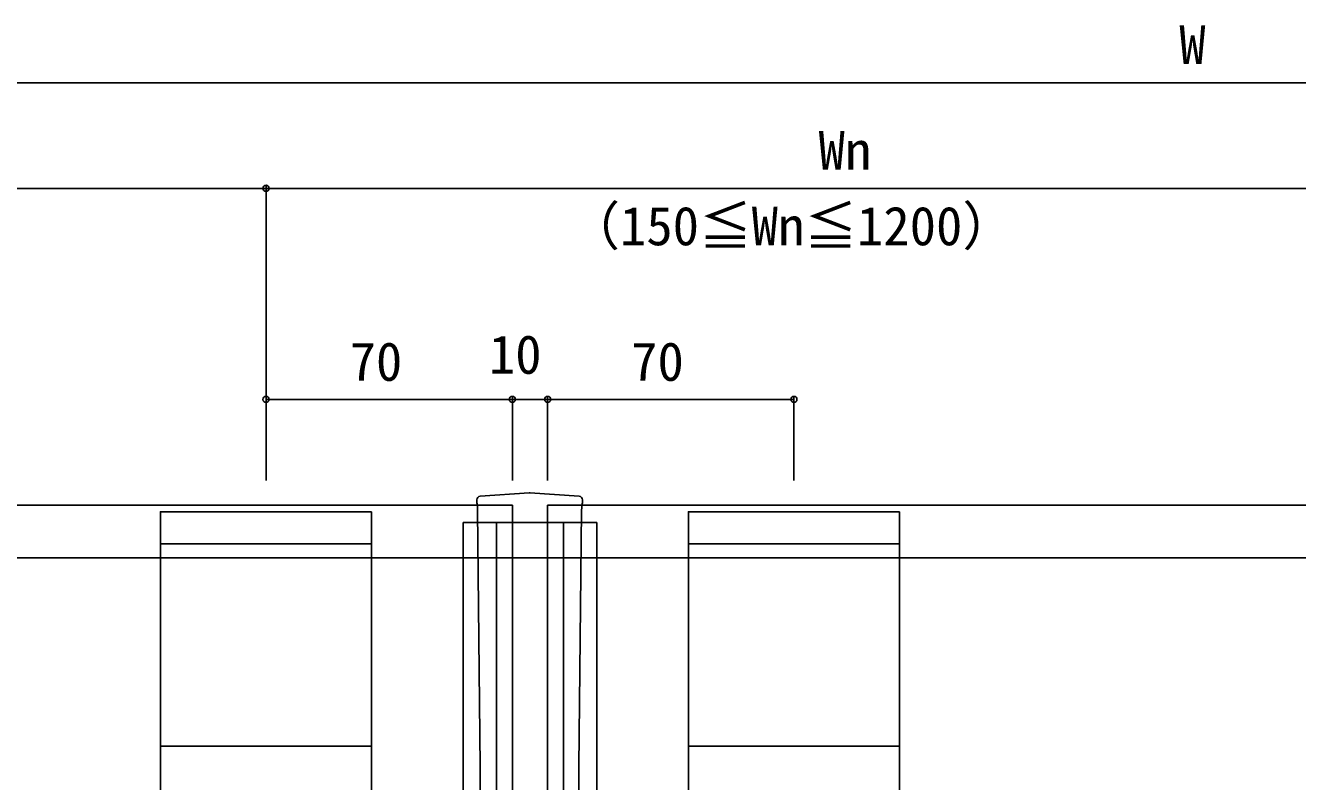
# Model space of a CAD drawing. Units: millimetres, scale not verified. Extents: x -875 to 875, y -1300 to 1294.
# Drawn here: x -9.4 to 352.1, y -368.2 to -153.3 of the extents above; entities that cross this region are included whole.
import ezdxf
from ezdxf.enums import TextEntityAlignment as Align

# ---------------------------------------------------------------- set-up
doc = ezdxf.new("R2010")
doc.units = ezdxf.units.MM
doc.header["$LTSCALE"] = 8
for name, color, linetype in [('0-3_YKK_12', 2, 'Continuous'), ('0-4_YKK_13', 4, 'Continuous'), ('0-6_YKK_D', 6, 'Continuous'), ('0-8_YSS_K', 3, 'Continuous')]:
    doc.layers.add(name, color=color, linetype=linetype)
doc.styles.add('ＭＳ ゴシック', font='')
doc.styles.get('ＭＳ ゴシック').set_extended_font_data('MS Gothic')

msp = doc.modelspace()

# ---------------------------------------------------------------- linework, layer by layer
at = {"layer": '0-3_YKK_12'}
for p, q in [((-291, -289.6), (119.152, -289.6)), ((119.152, -289.6), (129, -289.6)), ((148.848, -289.6), (139, -289.6)), ((148.848, -289.6), (780.228, -289.6))]:
    msp.add_line(p, q, dxfattribs=at)
for points in [[(119.152, -589.6), (129, -589.6), (129, -289.6)], [(148.848, -589.6), (139, -589.6), (139, -289.6)]]:
    msp.add_lwpolyline(points, dxfattribs=at)
at = {"layer": '0-4_YKK_13'}
for p, q in [((118.9, -289.168), (118.9, -288.102)), ((118.9, -288.102), (118.902, -288.102)), ((118.904, -288.1), (118.902, -288.102)), ((118.902, -288.102), (118.902, -289.164)), ((118.955, -289.112), (118.902, -289.164)), ((118.973, -289.112), (118.955, -289.112)), ((119.173, -287.416), (119.171, -287.418)), ((119.203, -287.385), (119.173, -287.416)), ((133.795, -286.114), (119.849, -287.092)), ((147.951, -287.092), (134.005, -286.114)), ((148.63, -287.418), (148.628, -287.416)), ((148.846, -289.112), (148.827, -289.112)), ((148.898, -289.164), (148.846, -289.112)), ((148.898, -288.102), (148.896, -288.1)), ((148.898, -289.164), (148.898, -288.102)), ((148.9, -288.102), (148.898, -288.102)), ((148.9, -288.102), (148.9, -289.168)), ((89, -587.7), (89, -291.5)), ((239, -587.7), (239, -291.5)), ((115, -294.6), (153, -294.6)), ((115, -294.6), (115, -584.6)), ((124.5, -294.6), (124.5, -584.6)), ((129, -294.6), (129, -584.6)), ((139, -294.6), (139, -584.6)), ((143.5, -294.6), (143.5, -584.6)), ((153, -294.6), (153, -584.6)), ((89, -300.6), (29, -300.6)), ((239, -300.6), (179, -300.6)), ((89, -358.1), (29, -358.1)), ((239, -358.1), (179, -358.1))]:
    msp.add_line(p, q, dxfattribs=at)
for points in [[(89, -587.7), (29, -587.7), (29, -291.5), (89, -291.5)], [(119.115, -588.02), (119.887, -515.225), (119.887, -363.975), (119.115, -291.18)], [(148.686, -291.18), (147.914, -363.975), (147.914, -515.225), (148.686, -588.02)], [(239, -587.7), (179, -587.7), (179, -291.5), (239, -291.5)]]:
    msp.add_lwpolyline(points, dxfattribs=at)
for centre, radius, start, end in [((119.9, -288.102), 1, 136.85095, 180), ((119.896, -288.097), 0.994, 136.86633, 180.25514), ((119.898, -288.095), 0.994, 136.86633, 180.25514), ((119.87, -288.007), 0.914, 90.99119, 139.72234), ((133.9, -287.61), 1.5, 85.45068, 94.26249), ((147.969, -287.949), 0.848, 39.00034, 91.22271), ((147.903, -288.095), 0.994, 359.74486, 43.13597), ((147.9, -288.102), 1, 0, 43.14905), ((147.905, -288.097), 0.994, 359.74486, 43.13367)]:
    msp.add_arc(centre, radius, start, end, dxfattribs=at)
for centre, major_axis, start_param, end_param in [((119.9, -289.168), (1, 0), 3.0805061, 3.1415927), ((118.964, -291.607), (0, -2.5), 1.7424244, 3.2026792), ((148.836, -291.607), (0, -2.5), 3.0805061, 4.5407609), ((147.9, -289.168), (1, 0), 6.2831853, 6.3442718)]:
    msp.add_ellipse(centre, major_axis=major_axis, ratio=0.061163, start_param=start_param, end_param=end_param, dxfattribs=at)
at = {"layer": '0-6_YKK_D'}
for p, q in [((-127, -169.6), (780.228, -169.6)), ((59, -282.6), (59, -198.6)), ((59, -282.6), (59, -198.6)), ((-141, -199.6), (59, -199.6)), ((59, -199.6), (399, -199.6)), ((59, -282.6), (59, -258.6)), ((129, -259.6), (59, -259.6)), ((129, -282.6), (129, -258.6)), ((129, -282.6), (129, -258.6)), ((129, -259.6), (139, -259.6)), ((139, -282.6), (139, -258.6)), ((139, -282.6), (139, -258.6)), ((139, -259.6), (209, -259.6)), ((209, -282.6), (209, -258.6))]:
    msp.add_line(p, q, dxfattribs=at)
for centre in [(59, -199.6), (59, -199.6), (59, -259.6), (129, -259.6), (129, -259.6), (139, -259.6), (139, -259.6), (209, -259.6)]:
    msp.add_circle(centre, 0.875, dxfattribs=at)
at = {"layer": '0-8_YSS_K'}
msp.add_line((-276, -304.6), (780.228, -304.6), dxfattribs=at)

# ---------------------------------------------------------------- texts
at = {"layer": '0-6_YKK_D', "style": 'ＭＳ ゴシック'}
for s, p in [('W', (318.518, -167.6)), ('Wn', (216.003, -197.6)), ('（150≦Wn≦1200）', (144.582, -219.072)), ('10', (122.324, -255.6)), ('70', (82.75, -257.6)), ('70', (162.75, -257.6))]:
    msp.add_text(s, height=11, dxfattribs=at).set_placement(p, align=Align.BOTTOM_LEFT)

doc.saveas('drawing.dxf')
